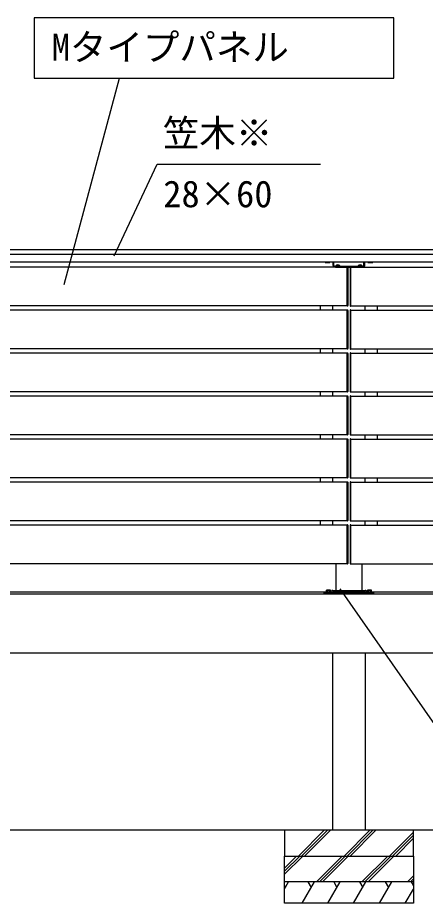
# Model space of a CAD drawing. Units: millimetres, scale not verified. Extents: x -4375 to 4375, y -6498 to 6472.
# Drawn here: x -779 to 171, y 82 to 2142 of the extents above; entities that cross this region are included whole.
import ezdxf
from ezdxf.enums import TextEntityAlignment as Align

# ---------------------------------------------------------------- set-up
doc = ezdxf.new("R2010")
doc.units = ezdxf.units.MM
doc.header["$LTSCALE"] = 30
doc.layers.add('0-2_YKK_A1', color=4, linetype='Continuous')
doc.layers.add('0-3_YKK_D', color=6, linetype='Continuous')
doc.styles.add('ＭＳ ゴシック', font='')
doc.styles.get('ＭＳ ゴシック').set_extended_font_data('MS Gothic')

msp = doc.modelspace()

# ---------------------------------------------------------------- linework, layer by layer
at = {"layer": '0-2_YKK_A1'}
for p, q in [((1275.77, 1601.6), (-1169.73, 1601.6)), ((1275.77, 1591.1), (-1169.73, 1591.1)), ((1275.9, 1573.6), (-1169.73, 1573.6)), ((-63, 1572.75), (-63, 1573.6)), ((-62.23, 1572.3), (-63, 1572.75)), ((-52.23, 1572.3), (-62.23, 1572.3)), ((-60.11, 1572.75), (-60.11, 1573.6)), ((-54.34, 1572.75), (-54.34, 1573.6)), ((-52.23, 1572.3), (-51.45, 1572.75)), ((-51.45, 1572.75), (-51.45, 1573.6)), ((-44.23, 1565.1), (-44.23, 1573.6)), ((-42.23, 1565.1), (-42.23, 1573.6)), ((27.77, 1565.1), (27.77, 1573.6)), ((29.77, 1565.1), (29.77, 1573.6)), ((37, 1572.75), (37, 1573.6)), ((37.77, 1572.3), (37, 1572.75)), ((47.77, 1572.3), (37.77, 1572.3)), ((39.89, 1572.75), (39.89, 1573.6)), ((45.66, 1572.75), (45.66, 1573.6)), ((47.77, 1572.3), (48.55, 1572.75)), ((48.55, 1572.75), (48.55, 1573.6)), ((-11.73, 1561.6), (-1235.23, 1561.6)), ((-41.23, 1564.1), (26.77, 1564.1)), ((26.77, 1562.1), (-41.23, 1562.1)), ((-38.23, 1562.1), (-38.23, 1564.1)), ((-38.23, 1564.1), (-38.23, 1562.1)), ((-28.48, 1564.1), (-37.98, 1564.1)), ((-28.48, 1564.61), (-28.48, 1564.1)), ((-9.9, 1561.6), (-4.55, 1561.6)), ((-9.73, 1561.04), (-9.73, 1472.16)), ((-4.73, 1561.04), (-4.73, 1472.16)), ((-2.73, 1561.6), (1220.77, 1561.6)), ((23.52, 1564.1), (14.02, 1564.1)), ((23.52, 1564.61), (23.52, 1564.1)), ((23.77, 1564.1), (23.77, 1562.1)), ((-11.73, 1471.6), (-1235.23, 1471.6)), ((-73.73, 1461.6), (-73.73, 1471.6)), ((-44.83, 1461.6), (-44.83, 1471.6)), ((-2.73, 1471.6), (1220.77, 1471.6)), ((30.37, 1461.6), (30.37, 1471.6)), ((59.27, 1461.6), (59.27, 1471.6)), ((-11.73, 1461.6), (-1235.23, 1461.6)), ((-9.73, 1461.04), (-9.73, 1372.16)), ((-4.73, 1461.04), (-4.73, 1372.16)), ((-2.73, 1461.6), (1220.77, 1461.6)), ((-11.73, 1371.6), (-1235.23, 1371.6)), ((-11.73, 1361.6), (-1235.23, 1361.6)), ((-73.73, 1361.6), (-73.73, 1371.6)), ((-44.83, 1361.6), (-44.83, 1371.6)), ((-9.73, 1361.04), (-9.73, 1272.16)), ((-4.73, 1361.04), (-4.73, 1272.16)), ((-2.73, 1371.6), (1220.77, 1371.6)), ((-2.73, 1361.6), (1220.77, 1361.6)), ((30.37, 1361.6), (30.37, 1371.6)), ((59.27, 1361.6), (59.27, 1371.6)), ((-11.73, 1271.6), (-1235.23, 1271.6)), ((-11.73, 1261.6), (-1235.23, 1261.6)), ((-73.73, 1261.6), (-73.73, 1271.6)), ((-44.83, 1261.6), (-44.83, 1271.6)), ((-9.73, 1261.04), (-9.73, 1172.16)), ((-4.73, 1261.04), (-4.73, 1172.16)), ((-2.73, 1271.6), (1220.77, 1271.6)), ((-2.73, 1261.6), (1220.77, 1261.6)), ((30.37, 1261.6), (30.37, 1271.6)), ((59.27, 1261.6), (59.27, 1271.6)), ((-11.73, 1171.6), (-1235.23, 1171.6)), ((-11.73, 1161.6), (-1235.23, 1161.6)), ((-73.73, 1161.6), (-73.73, 1171.6)), ((-44.83, 1161.6), (-44.83, 1171.6)), ((-9.73, 1161.04), (-9.73, 1072.16)), ((-4.73, 1161.04), (-4.73, 1072.16)), ((-2.73, 1171.6), (1220.77, 1171.6)), ((-2.73, 1161.6), (1220.77, 1161.6)), ((30.37, 1161.6), (30.37, 1171.6)), ((59.27, 1161.6), (59.27, 1171.6)), ((-11.73, 1071.6), (-1235.23, 1071.6)), ((-73.73, 1061.6), (-73.73, 1071.6)), ((-44.83, 1061.6), (-44.83, 1071.6)), ((-2.73, 1071.6), (1220.77, 1071.6)), ((30.37, 1061.6), (30.37, 1071.6)), ((59.27, 1061.6), (59.27, 1071.6)), ((-11.73, 1061.6), (-1235.23, 1061.6)), ((-9.73, 1061.04), (-9.73, 972.16)), ((-4.73, 1061.04), (-4.73, 972.16)), ((-2.73, 1061.6), (1220.77, 1061.6)), ((-11.73, 971.6), (-1235.23, 971.6)), ((-73.73, 961.6), (-73.73, 971.6)), ((-44.83, 961.6), (-44.83, 971.6)), ((-2.73, 971.6), (1220.77, 971.6)), ((30.37, 961.6), (30.37, 971.6)), ((59.27, 961.6), (59.27, 971.6)), ((-11.73, 961.6), (-1235.23, 961.6)), ((-9.73, 961.04), (-9.73, 872.16)), ((-4.73, 961.04), (-4.73, 872.16)), ((-2.73, 961.6), (1220.77, 961.6)), ((-11.73, 871.6), (-1235.23, 871.6)), ((-37.23, 809.6), (-37.23, 871.6)), ((-2.73, 871.6), (1220.77, 871.6)), ((22.77, 871.6), (22.77, 809.6)), ((-1334.23, 806.6), (1314.77, 806.6)), ((-64.73, 801.6), (-64.73, 804.8)), ((-64.73, 804.8), (50.27, 804.8)), ((-59.93, 806.6), (-50.53, 806.6)), ((-59.93, 805.6), (-59.93, 806.6)), ((-59.23, 810.1), (-59.84, 809.74)), ((-59.84, 806.6), (-59.84, 809.74)), ((-59.23, 810.1), (-51.23, 810.1)), ((-57.73, 806.6), (-52.73, 806.6)), ((-57.54, 806.6), (-57.54, 809.74)), ((-52.92, 806.6), (-52.92, 809.74)), ((-51.23, 810.1), (-50.61, 809.74)), ((-50.61, 806.6), (-50.61, 809.74)), ((-50.53, 806.6), (-50.53, 805.6)), ((-48.14, 807.75), (-49.38, 805.6)), ((-44.94, 809.6), (30.49, 809.6)), ((22.77, 804.8), (-37.23, 804.8)), ((33.69, 807.75), (34.93, 805.6)), ((36.07, 806.6), (45.47, 806.6)), ((36.07, 805.6), (36.07, 806.6)), ((36.77, 810.1), (36.16, 809.74)), ((36.16, 806.6), (36.16, 809.74)), ((36.77, 810.1), (44.77, 810.1)), ((38.27, 806.6), (43.27, 806.6)), ((38.46, 806.6), (38.46, 809.74)), ((43.08, 806.6), (43.08, 809.74)), ((44.77, 810.1), (45.39, 809.74)), ((45.39, 806.6), (45.39, 809.74)), ((45.47, 806.6), (45.47, 805.6)), ((50.27, 804.8), (50.27, 801.6)), ((64.59, 806.6), (1279.59, 806.6)), ((-1334.23, 801.6), (1314.77, 801.6)), ((-64.73, 801.6), (50.27, 801.6)), ((50.27, 801.6), (-64.73, 801.6)), ((50.27, 801.6), (-64.73, 801.6)), ((-59.73, 801.6), (40.27, 801.6)), ((-1334.23, 664.6), (1314.77, 664.6)), ((-44.73, 664.6), (30.27, 664.6)), ((1438.75, 251.6), (-1617.23, 251.6)), ((-157.23, 250.94), (-156.56, 251.6)), ((-124.64, 191.6), (-64.64, 251.6)), ((-117.57, 191.6), (-57.57, 251.6)), ((-110.5, 191.6), (-50.5, 251.6)), ((-18.57, 191.6), (41.43, 251.6)), ((-11.5, 191.6), (48.5, 251.6)), ((-4.43, 191.6), (55.57, 251.6)), ((87.49, 191.6), (142.77, 246.88)), ((94.56, 191.6), (142.77, 239.81)), ((101.64, 191.6), (142.77, 232.74)), ((-157.23, 163.49), (-129.12, 191.6)), ((-157.23, 156.42), (-122.05, 191.6)), ((-157.23, 149.35), (-114.98, 191.6)), ((-83.05, 131.6), (-23.05, 191.6)), ((-75.98, 131.6), (-15.98, 191.6)), ((-68.91, 131.6), (-8.91, 191.6)), ((23.01, 131.6), (83.01, 191.6)), ((30.08, 131.6), (90.08, 191.6)), ((37.15, 131.6), (97.15, 191.6)), ((129.08, 131.6), (142.77, 145.3)), ((-157.23, 115.06), (-147.68, 131.6)), ((-116.5, 81.6), (-87.63, 131.6)), ((-102.86, 131.6), (-95.24, 118.42)), ((-56.46, 81.6), (-27.59, 131.6)), ((-42.81, 131.6), (-35.2, 118.42)), ((3.59, 81.6), (32.45, 131.6)), ((17.23, 131.6), (24.84, 118.42)), ((63.63, 81.6), (92.5, 131.6)), ((77.28, 131.6), (84.89, 118.42)), ((136.15, 131.6), (142.77, 138.23)), ((137.32, 131.6), (142.77, 122.16)), ((-157.23, 121.77), (-155.29, 118.42)), ((123.68, 81.6), (142.77, 114.68))]:
    msp.add_line(p, q, dxfattribs=at)
for points in [[(-2.73, 1561.6), (23.77, 1561.6), (23.77, 1562.1), (-38.23, 1562.1), (-38.23, 1561.6), (-11.73, 1561.6)], [(-28.48, 1564.61), (-37.98, 1564.61), (-37.98, 1564.1)], [(-10.66, 1471.16), (-11.73, 1471.1), (-11.73, 1562.1), (-10.66, 1562.04)], [(-3.79, 1471.16), (-2.73, 1471.1), (-2.73, 1562.1), (-3.79, 1562.04)], [(23.52, 1564.61), (14.02, 1564.61), (14.02, 1564.1)], [(-10.66, 1371.16), (-11.73, 1371.1), (-11.73, 1462.1), (-10.66, 1462.04)], [(-3.79, 1371.16), (-2.73, 1371.1), (-2.73, 1462.1), (-3.79, 1462.04)], [(-10.66, 1271.16), (-11.73, 1271.1), (-11.73, 1362.1), (-10.66, 1362.04)], [(-3.79, 1271.16), (-2.73, 1271.1), (-2.73, 1362.1), (-3.79, 1362.04)], [(-10.66, 1171.16), (-11.73, 1171.1), (-11.73, 1262.1), (-10.66, 1262.04)], [(-3.79, 1171.16), (-2.73, 1171.1), (-2.73, 1262.1), (-3.79, 1262.04)], [(-10.66, 1071.16), (-11.73, 1071.1), (-11.73, 1162.1), (-10.66, 1162.04)], [(-3.79, 1071.16), (-2.73, 1071.1), (-2.73, 1162.1), (-3.79, 1162.04)], [(-10.66, 971.16), (-11.73, 971.1), (-11.73, 1062.1), (-10.66, 1062.04)], [(-3.79, 971.16), (-2.73, 971.1), (-2.73, 1062.1), (-3.79, 1062.04)], [(-10.66, 871.16), (-11.73, 871.1), (-11.73, 962.1), (-10.66, 962.04)], [(-3.79, 871.16), (-2.73, 871.1), (-2.73, 962.1), (-3.79, 962.04)], [(50.27, 804.8), (50.27, 801.6), (-64.73, 801.6), (-64.73, 804.8)], [(30.27, 664.6), (30.27, 251.6), (-44.73, 251.6), (-44.73, 664.6)], [(142.77, 191.6), (142.77, 131.6), (-157.23, 131.6), (-157.23, 191.6)], [(142.77, 131.6), (142.77, 81.6), (-157.23, 81.6), (-157.23, 131.6)]]:
    msp.add_lwpolyline(points, dxfattribs=at)
for points in [[(-49.23, 804.8), (-61.23, 804.8), (-61.23, 805.6), (-49.23, 805.6)], [(46.77, 804.8), (34.77, 804.8), (34.77, 805.6), (46.77, 805.6)], [(-157.23, 251.6), (-157.23, 191.6), (142.77, 191.6), (142.77, 251.6)]]:
    msp.add_lwpolyline(points, close=True, dxfattribs=at)
for centre, radius, start, end in [((-61.56, 1574.86), 2.56, 235.61708, 304.38292), ((-57.23, 1581.85), 9.55, 252.41276, 287.58724), ((-52.9, 1574.86), 2.56, 235.61708, 304.38292), ((-33.23, 1561.33), 5.77, 34.65097, 145.34903), ((18.77, 1561.33), 5.77, 34.65097, 145.34903), ((38.44, 1574.86), 2.56, 235.61708, 304.38292), ((42.77, 1581.85), 9.55, 252.41276, 287.58724), ((47.1, 1574.86), 2.56, 235.61708, 304.38292), ((-41.23, 1565.1), 3, 180, 270), ((-41.23, 1565.1), 1, 180, 270), ((-10.73, 1561.04), 1, 0.00002, 86.50002), ((-3.73, 1561.04), 1, 93.5, 180), ((26.77, 1565.1), 1, 270, 0), ((26.77, 1565.1), 3, 270, 0), ((-10.73, 1472.16), 1, 273.50002, 0.00002), ((-3.73, 1472.16), 1, 180, 266.5), ((-10.73, 1461.04), 1, 0.00002, 86.50002), ((-3.73, 1461.04), 1, 93.5, 180), ((-10.73, 1372.16), 1, 273.50002, 0.00002), ((-10.73, 1361.04), 1, 0.00002, 86.50002), ((-3.73, 1372.16), 1, 180, 266.5), ((-3.73, 1361.04), 1, 93.5, 180), ((-10.73, 1272.16), 1, 273.50002, 0.00002), ((-10.73, 1261.04), 1, 0.00002, 86.50002), ((-3.73, 1272.16), 1, 180, 266.5), ((-3.73, 1261.04), 1, 93.5, 180), ((-10.73, 1172.16), 1, 273.50002, 0.00002), ((-10.73, 1161.04), 1, 0.00002, 86.50002), ((-3.73, 1172.16), 1, 180, 266.5), ((-3.73, 1161.04), 1, 93.5, 180), ((-10.73, 1072.16), 1, 273.50002, 0.00002), ((-3.73, 1072.16), 1, 180, 266.5), ((-10.73, 1061.04), 1, 0.00002, 86.50002), ((-3.73, 1061.04), 1, 93.5, 180), ((-10.73, 972.16), 1, 273.50002, 0.00002), ((-3.73, 972.16), 1, 180, 266.5), ((-10.73, 961.04), 1, 0.00002, 86.50002), ((-3.73, 961.04), 1, 93.5, 180), ((-10.73, 872.16), 1, 273.50002, 0.00002), ((-3.73, 872.16), 1, 180, 266.5), ((-58.69, 808.06), 2.04, 55.61575, 124.38425), ((-55.23, 802.46), 7.64, 72.41205, 107.58795), ((-51.76, 808.06), 2.04, 55.61575, 124.38425), ((-44.94, 805.9), 3.7, 90, 149.99999), ((30.49, 805.9), 3.7, 30.00001, 90), ((37.31, 808.06), 2.04, 55.61575, 124.38425), ((40.77, 802.46), 7.64, 72.41205, 107.58795), ((44.24, 808.06), 2.04, 55.61575, 124.38425)]:
    msp.add_arc(centre, radius, start, end, dxfattribs=at)
at = {"layer": '0-3_YKK_D'}
msp.add_line((-670.73, 1521.61), (-542.11, 2001.6), dxfattribs=at)
msp.add_lwpolyline([(-740.79, 2141.97), (-740.79, 2001.6), (97.07, 2001.6), (97.07, 2141.97)], close=True, dxfattribs=at)
for points in [[(-554.12, 1587.68), (-454.36, 1801.6), (-73.19, 1801.6)], [(-28.71, 813.47), (215.66, 464.6), (628.34, 464.6)]]:
    msp.add_lwpolyline(points, dxfattribs=at)

# ---------------------------------------------------------------- texts
at = {"layer": '0-3_YKK_D', "style": 'ＭＳ ゴシック'}
for s, p in [('Mタイプパネル', (-699.63, 2023.64)), ('笠木※', (-440.72, 1823.9)), ('28×60', (-439.76, 1682.24))]:
    msp.add_text(s, height=62.32, dxfattribs=at).set_placement(p, align=Align.BOTTOM_LEFT)

doc.saveas('drawing.dxf')
